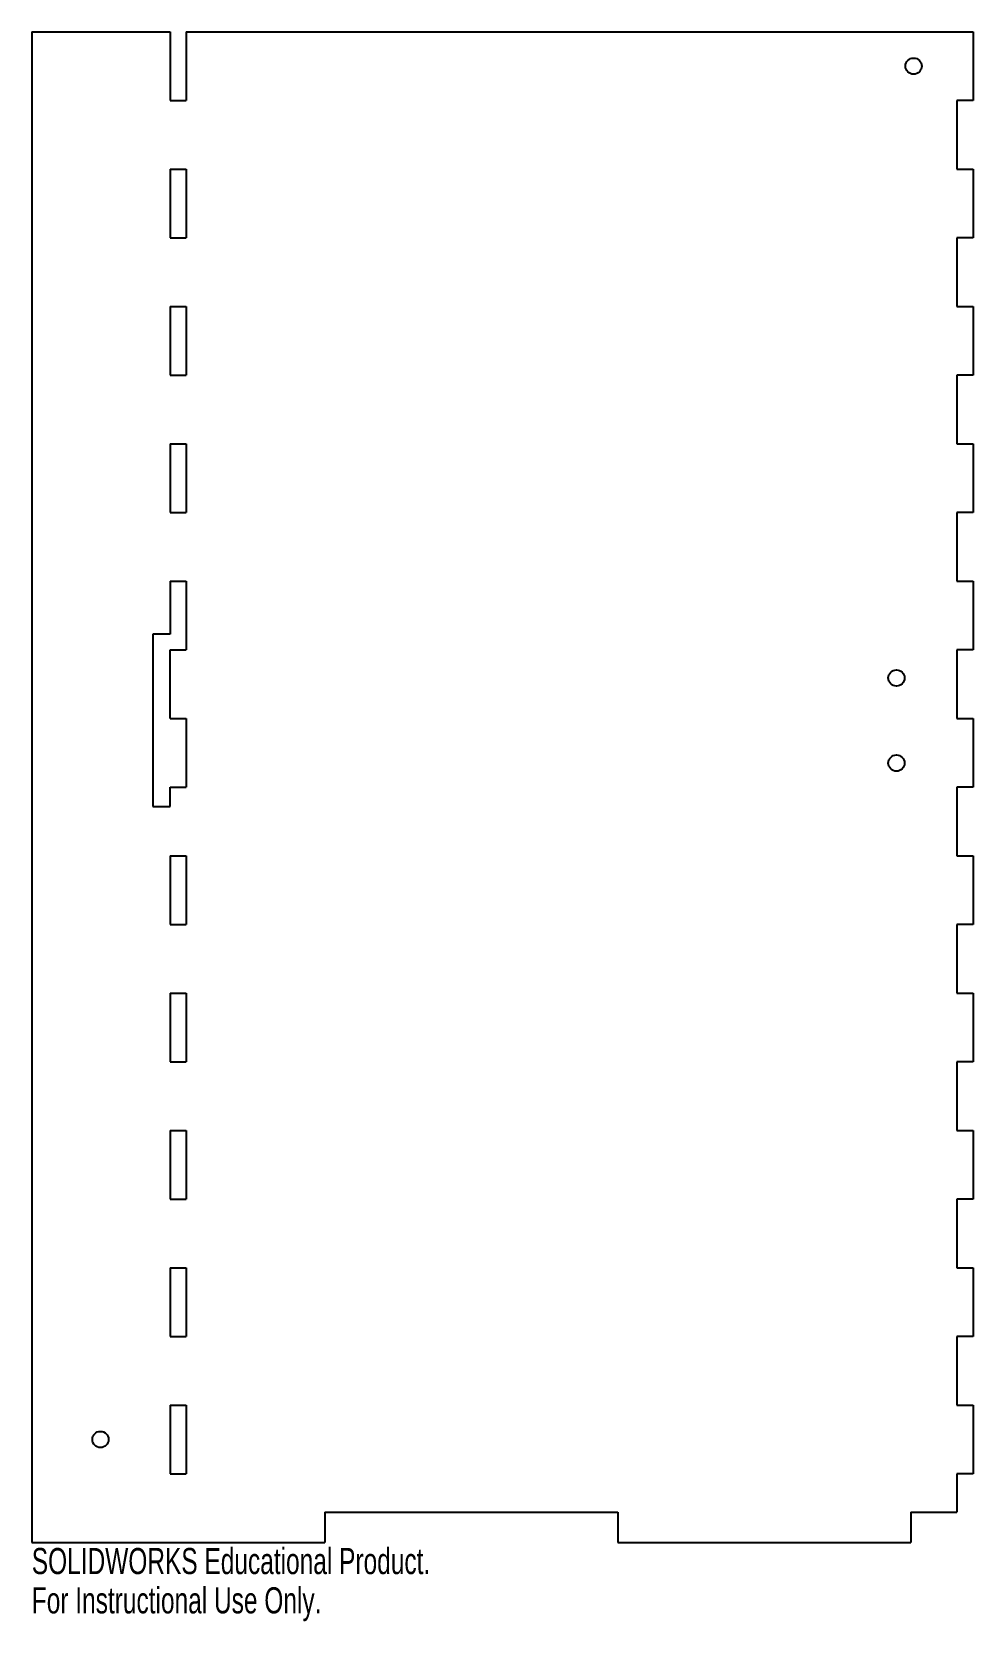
# Model space of a CAD drawing. Header units: inches. Extents: x -16 to -9.1, y -6.1 to 5.5.
import ezdxf

# ---------------------------------------------------------------- set-up
doc = ezdxf.new("R2010")
doc.units = ezdxf.units.IN
doc.header["$MEASUREMENT"] = 0
doc.styles.add('SLDTEXTSTYLE0', font='TXT', dxfattribs={"width": 0.7})

msp = doc.modelspace()

# ---------------------------------------------------------------- linework, layer by layer
at = {"color": 7, "linetype": 'Continuous', "lineweight": 25}
for p, q in [((-16, 5.5), (-16, -5.5)), ((-16, 5.5), (-14.993, 5.5)), ((-14.993, 5.5), (-14.993, 5)), ((-14.875, 5.5), (-14.875, 5)), ((-14.875, 5.5), (-9.146, 5.5)), ((-9.146, 5.5), (-9.146, 5)), ((-14.993, 5), (-14.875, 5)), ((-9.146, 5), (-9.264, 5)), ((-9.264, 5), (-9.264, 4.5)), ((-14.993, 4.5), (-14.875, 4.5)), ((-14.993, 4.5), (-14.993, 4)), ((-14.875, 4.5), (-14.875, 4)), ((-9.264, 4.5), (-9.146, 4.5)), ((-9.146, 4.5), (-9.146, 4)), ((-14.993, 4), (-14.875, 4)), ((-9.146, 4), (-9.264, 4)), ((-9.264, 4), (-9.264, 3.5)), ((-14.993, 3.5), (-14.993, 3)), ((-14.993, 3.5), (-14.875, 3.5)), ((-14.875, 3.5), (-14.875, 3)), ((-9.264, 3.5), (-9.146, 3.5)), ((-9.146, 3.5), (-9.146, 3)), ((-14.993, 3), (-14.875, 3)), ((-9.146, 3), (-9.264, 3)), ((-9.264, 3), (-9.264, 2.5)), ((-14.993, 2.5), (-14.993, 2)), ((-14.993, 2.5), (-14.875, 2.5)), ((-14.875, 2.5), (-14.875, 2)), ((-9.264, 2.5), (-9.146, 2.5)), ((-9.146, 2.5), (-9.146, 2)), ((-14.993, 2), (-14.875, 2)), ((-9.146, 2), (-9.264, 2)), ((-9.264, 2), (-9.264, 1.5)), ((-14.993, 1.5), (-14.875, 1.5)), ((-14.993, 1.5), (-14.993, 1.113)), ((-14.875, 1.5), (-14.875, 1)), ((-9.264, 1.5), (-9.146, 1.5)), ((-9.146, 1.5), (-9.146, 1)), ((-14.993, 1.113), (-15.118, 1.113)), ((-15.118, 1.113), (-15.118, -0.142)), ((-14.993, 1), (-14.875, 1)), ((-14.993, 0.5), (-14.993, 1)), ((-9.146, 1), (-9.264, 1)), ((-9.264, 1), (-9.264, 0.5)), ((-14.993, 0.5), (-14.875, 0.5)), ((-14.875, 0.5), (-14.875, 0)), ((-9.264, 0.5), (-9.146, 0.5)), ((-9.146, 0.5), (-9.146, 0)), ((-14.993, -0.142), (-14.993, 0)), ((-14.993, 0), (-14.875, 0)), ((-9.146, 0), (-9.264, 0)), ((-9.264, 0), (-9.264, -0.5)), ((-15.118, -0.142), (-14.993, -0.142)), ((-14.993, -0.5), (-14.993, -1)), ((-14.993, -0.5), (-14.875, -0.5)), ((-14.875, -0.5), (-14.875, -1)), ((-9.264, -0.5), (-9.146, -0.5)), ((-9.146, -0.5), (-9.146, -1)), ((-14.993, -1), (-14.875, -1)), ((-9.146, -1), (-9.264, -1)), ((-9.264, -1), (-9.264, -1.5)), ((-14.993, -1.5), (-14.993, -2)), ((-14.993, -1.5), (-14.875, -1.5)), ((-14.875, -1.5), (-14.875, -2)), ((-9.264, -1.5), (-9.146, -1.5)), ((-9.146, -1.5), (-9.146, -2)), ((-14.993, -2), (-14.875, -2)), ((-9.146, -2), (-9.264, -2)), ((-9.264, -2), (-9.264, -2.5)), ((-14.993, -2.5), (-14.993, -3)), ((-14.993, -2.5), (-14.875, -2.5)), ((-14.875, -2.5), (-14.875, -3)), ((-9.264, -2.5), (-9.146, -2.5)), ((-9.146, -2.5), (-9.146, -3)), ((-14.993, -3), (-14.875, -3)), ((-9.146, -3), (-9.264, -3)), ((-9.264, -3), (-9.264, -3.5)), ((-14.993, -3.5), (-14.993, -4)), ((-14.993, -3.5), (-14.875, -3.5)), ((-14.875, -3.5), (-14.875, -4)), ((-9.264, -3.5), (-9.146, -3.5)), ((-9.146, -3.5), (-9.146, -4)), ((-14.993, -4), (-14.875, -4)), ((-9.146, -4), (-9.264, -4)), ((-9.264, -4), (-9.264, -4.5)), ((-14.993, -4.5), (-14.875, -4.5)), ((-14.993, -4.5), (-14.993, -5)), ((-14.875, -4.5), (-14.875, -5)), ((-9.264, -4.5), (-9.146, -4.5)), ((-9.146, -4.5), (-9.146, -5)), ((-14.993, -5), (-14.875, -5)), ((-9.146, -5), (-9.264, -5)), ((-9.264, -5), (-9.264, -5.28)), ((-13.867, -5.28), (-11.733, -5.28)), ((-13.867, -5.28), (-13.867, -5.5)), ((-11.733, -5.28), (-11.733, -5.5)), ((-9.6, -5.28), (-9.264, -5.28)), ((-9.6, -5.28), (-9.6, -5.5)), ((-16, -5.5), (-13.867, -5.5)), ((-11.733, -5.5), (-9.6, -5.5))]:
    msp.add_line(p, q, dxfattribs=at)
for centre in [(-9.58, 5.25), (-9.705, 0.795), (-9.705, 0.175), (-15.5, -4.75)]:
    msp.add_circle(centre, 0.0591, dxfattribs=at)

# ---------------------------------------------------------------- texts
at = {"color": 7, "linetype": 'Continuous', "char_height": 0.1903, "attachment_point": 1, "style": 'SLDTEXTSTYLE0'}
for s, insert in [('SOLIDWORKS Educational Product.', (-16, -5.54)), ('For Instructional Use Only.', (-16, -5.826))]:
    msp.add_mtext(s, dxfattribs=dict(at, insert=insert))

doc.saveas('drawing.dxf')
